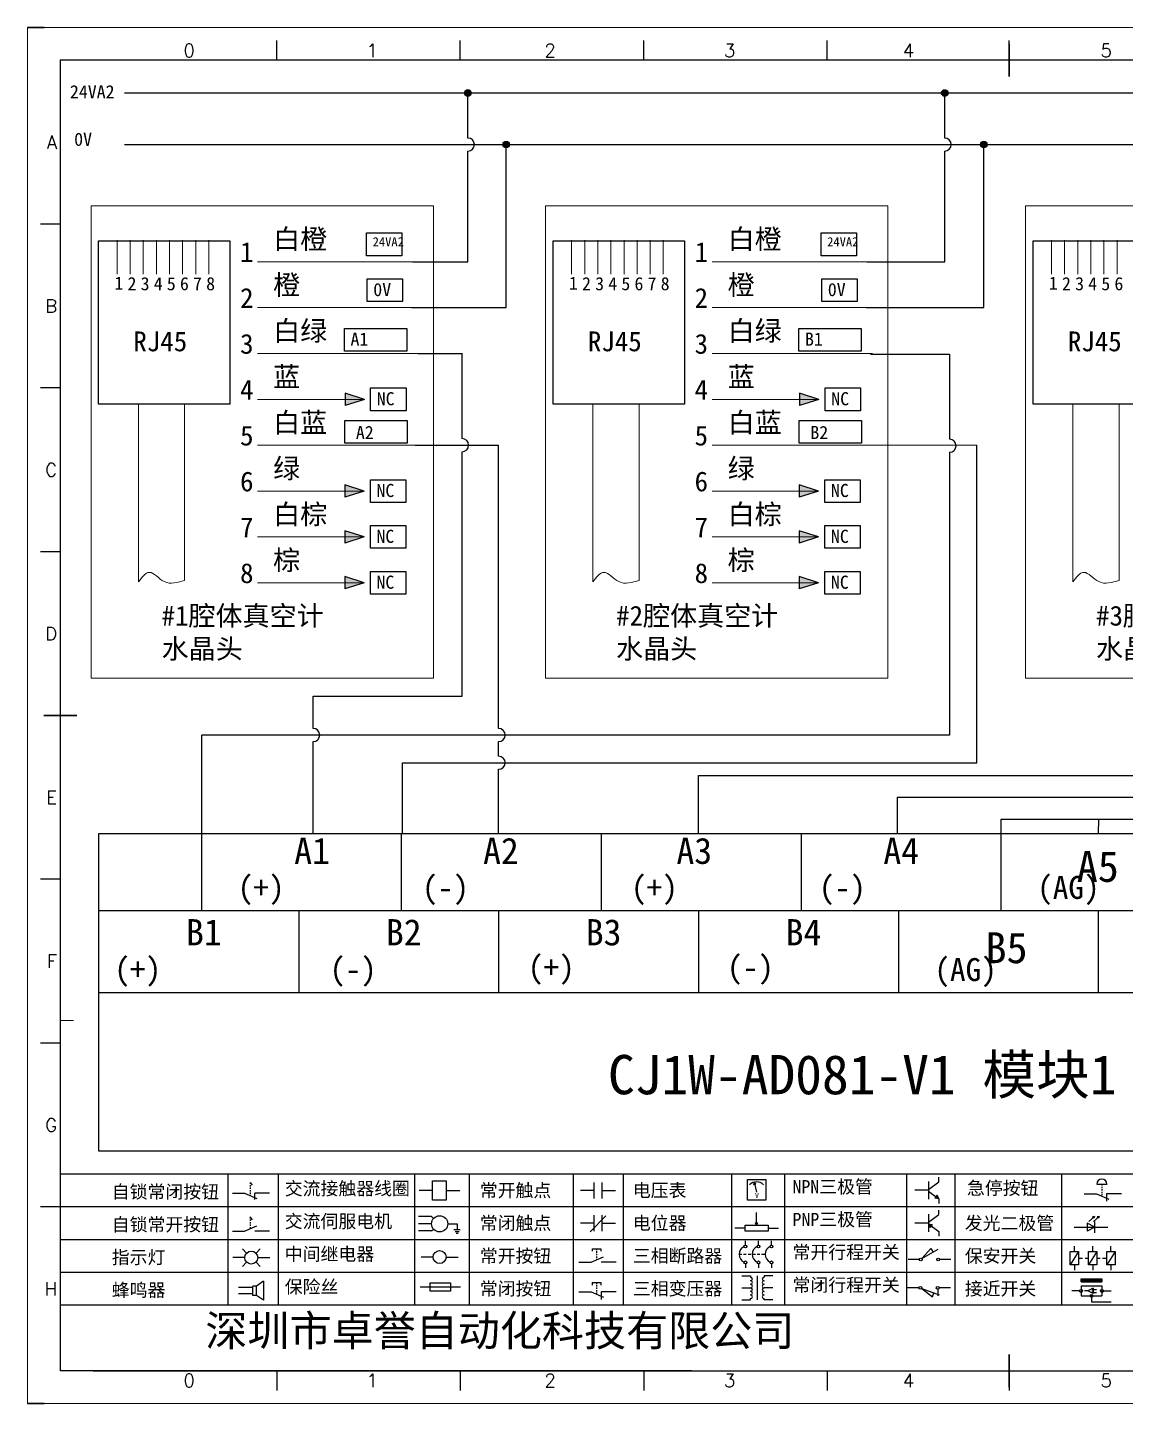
# Model space of a CAD drawing. Header units: millimetres. Extents: x -300 to 54435, y -106 to 60527.
# Drawn here: x 75.5 to 243, y 648.4 to 858.4 of the extents above; entities that cross this region are included whole.
import ezdxf
from ezdxf.enums import TextEntityAlignment as Align

# ---------------------------------------------------------------- set-up
doc = ezdxf.new("R2010")
doc.units = ezdxf.units.MM
doc.layers.add('AE_BOR', color=1, linetype='Continuous')
doc.layers.add('MISC', color=2, linetype='Continuous')
doc.styles.get("Standard").update_dxf_attribs({"font": ''})
doc.styles.add('WD', font='romans.shx', dxfattribs={"width": 0.8, "bigfont": 'gbcbig.shx'})
doc.styles.add('样式 0', font='')
doc.styles.add('样式 2', font='')
doc.styles.add('汉字', font='')
doc.styles.get('Standard').set_extended_font_data('SimSun')
doc.styles.get('样式 0').set_extended_font_data('KaiTi_GB2312')
doc.styles.get('样式 2').set_extended_font_data('NSimSun')
doc.styles.get('汉字').set_extended_font_data('新宋体')

# ---------------------------------------------------------------- blocks, each defined once
blk = doc.blocks.new('*U4')
at = {"linetype": 'ByBlock'}
for p, q in [((-1909.23, -780.45), (-1909.23, -780.67)), ((-1909.23, -780.45), (-1908.92, -780.84)), ((-1909.23, -780.84), (-1909.23, -781.05)), ((-1911.92, -782.07), (-1910.06, -782.07)), ((-1910.06, -782.07), (-1908.18, -782.88)), ((-1909.23, -781.23), (-1909.23, -781.44)), ((-1909.23, -781.61), (-1909.23, -781.83)), ((-1909.23, -782), (-1909.23, -782.21)), ((-1909.23, -782.38), (-1909.23, -782.43)), ((-1908.52, -783.07), (-1908.52, -782.07)), ((-1906.25, -782.07), (-1908.52, -782.07))]:
    blk.add_line(p, q, dxfattribs=at)
blk = doc.blocks.new('*U6')
at = {"linetype": 'ByBlock'}
for p, q in [((-1908.88, -791.17), (-1909.23, -790.71)), ((-1909.23, -790.71), (-1909.23, -790.92)), ((-1909.23, -791.09), (-1909.23, -791.31)), ((-1909.23, -791.48), (-1909.23, -791.69)), ((-1911.92, -792.89), (-1910.06, -792.89)), ((-1910.06, -792.89), (-1908.18, -792.08)), ((-1909.23, -791.86), (-1909.23, -792.08)), ((-1909.23, -792.25), (-1909.23, -792.47)), ((-1906.25, -792.89), (-1908.52, -792.89))]:
    blk.add_line(p, q, dxfattribs=at)
blk = doc.blocks.new('蜂鸣器')
at = {"linetype": 'ByBlock'}
for p, q in [((-1907.17, -795.53), (-1908.25, -796.26)), ((-1907.17, -795.53), (-1907.17, -798.41)), ((-1908.8, -796.48), (-1911.01, -796.48)), ((-1908.8, -797.46), (-1911.01, -797.46)), ((-1908.25, -796.26), (-1908.8, -796.26)), ((-1908.8, -797.68), (-1908.8, -796.26)), ((-1908.25, -797.68), (-1908.8, -797.68)), ((-1908.25, -797.68), (-1908.25, -796.26)), ((-1907.17, -798.41), (-1908.25, -797.68))]:
    blk.add_line(p, q, dxfattribs=at)
blk = doc.blocks.new('指示灯')
at = {"linetype": 'ByBlock'}
for p, q in [((-1854.25, -776.92), (-1856.06, -776.92)), ((-1854.62, -775.59), (-1853.97, -776.23)), ((-1851.9, -775.59), (-1852.54, -776.23)), ((-1852.26, -776.92), (-1850.45, -776.92)), ((-1854.62, -778.25), (-1853.97, -777.61)), ((-1851.9, -778.25), (-1852.54, -777.61))]:
    blk.add_line(p, q, dxfattribs=at)
blk.add_circle((-1853.26, -776.92), 0.992, dxfattribs=at)
blk = doc.blocks.new('交流接触器线圈')
at = {"linetype": 'ByBlock'}
for p, q in [((-1880.82, -781.77), (-1882.87, -781.77)), ((-1878.72, -781.77), (-1876.67, -781.77))]:
    blk.add_line(p, q, dxfattribs=at)
blk.add_lwpolyline([(-1880.82, -780.28), (-1878.72, -780.28), (-1878.72, -783.26), (-1880.82, -783.26)], close=True, dxfattribs=at)
blk = doc.blocks.new('交流伺服电机')
at = {"linetype": 'ByBlock'}
for p, q in [((-1880.97, -785.75), (-1882.94, -785.75)), ((-1880.97, -786.85), (-1882.94, -786.85)), ((-1880.97, -785.75), (-1880.65, -786.03)), ((-1878.49, -786.85), (-1877.07, -786.85)), ((-1877.07, -786.85), (-1877.07, -787.72)), ((-1880.97, -787.94), (-1882.94, -787.94)), ((-1880.97, -787.94), (-1880.65, -787.67)), ((-1877.54, -787.72), (-1876.59, -787.72)), ((-1877.38, -788.01), (-1876.75, -788.01)), ((-1877.23, -788.29), (-1876.9, -788.29))]:
    blk.add_line(p, q, dxfattribs=at)
blk.add_circle((-1879.73, -786.85), 1.24, dxfattribs=at)
blk = doc.blocks.new('中间继电器')
at = {"linetype": 'ByBlock'}
for p, q in [((-1880.72, -791.92), (-1882.54, -791.92)), ((-1878.74, -791.92), (-1876.92, -791.92))]:
    blk.add_line(p, q, dxfattribs=at)
blk.add_circle((-1879.73, -791.92), 0.992, dxfattribs=at)
blk = doc.blocks.new('保险丝')
at = {"linetype": 'ByBlock'}
blk.add_line((-1882.72, -796.49), (-1876.55, -796.49), dxfattribs=at)
blk.add_lwpolyline([(-1881.2, -795.86), (-1878.06, -795.86), (-1878.06, -797.12), (-1881.2, -797.12)], close=True, dxfattribs=at)
blk = doc.blocks.new('常开按钮')
at = {"linetype": 'ByBlock'}
for p, q in [((-1910.06, -787.73), (-1908.18, -786.93)), ((-1909.9, -785.68), (-1908.56, -785.68)), ((-1909.9, -785.68), (-1909.9, -786.07)), ((-1909.23, -785.68), (-1909.23, -785.89)), ((-1909.23, -786.06), (-1909.23, -786.28)), ((-1909.23, -786.45), (-1909.23, -786.67)), ((-1909.23, -786.84), (-1909.23, -787.05)), ((-1909.23, -787.22), (-1909.23, -787.38)), ((-1908.56, -785.68), (-1908.56, -786.07)), ((-1911.92, -787.73), (-1910.06, -787.73)), ((-1906.25, -787.73), (-1908.52, -787.73))]:
    blk.add_line(p, q, dxfattribs=at)
blk = doc.blocks.new('常开触点')
at = {"linetype": 'ByBlock'}
for p, q in [((-1853.82, -782.99), (-1853.82, -780.56)), ((-1852.6, -782.99), (-1852.6, -780.56)), ((-1853.82, -781.77), (-1855.88, -781.77)), ((-1852.6, -781.77), (-1850.55, -781.77))]:
    blk.add_line(p, q, dxfattribs=at)
blk = doc.blocks.new('常闭触点')
at = {"linetype": 'ByBlock'}
for p, q in [((-1853.82, -786.77), (-1855.88, -786.77)), ((-1852.01, -785.66), (-1854.43, -788.1)), ((-1853.82, -787.99), (-1853.82, -785.56)), ((-1852.6, -787.99), (-1852.6, -785.56)), ((-1852.6, -786.77), (-1850.55, -786.77))]:
    blk.add_line(p, q, dxfattribs=at)
blk = doc.blocks.new('常闭按钮')
at = {"linetype": 'ByBlock'}
for p, q in [((-1854.11, -790.83), (-1852.77, -790.83)), ((-1854.11, -790.83), (-1854.11, -791.22)), ((-1853.44, -790.83), (-1853.44, -791.04)), ((-1853.44, -791.21), (-1853.44, -791.43)), ((-1853.44, -791.6), (-1853.44, -791.82)), ((-1852.77, -790.83), (-1852.77, -791.22)), ((-1856.13, -792.28), (-1854.28, -792.28)), ((-1854.28, -792.28), (-1852.4, -793.09)), ((-1853.44, -791.99), (-1853.44, -792.2)), ((-1853.44, -792.37), (-1853.44, -792.53)), ((-1850.47, -792.28), (-1852.73, -792.28)), ((-1852.73, -792.28), (-1852.73, -793.43))]:
    blk.add_line(p, q, dxfattribs=at)
blk = doc.blocks.new('电压表')
at = {"linetype": 'ByBlock'}
for p, q in [((-1814.84, -780.75), (-1814.91, -781.13)), ((-1814.6, -781.05), (-1814.91, -781.13)), ((-1814.84, -780.75), (-1814.46, -782.26)), ((-1814.84, -780.75), (-1814.6, -781.05))]:
    blk.add_line(p, q, dxfattribs=at)
blk.add_lwpolyline([(-1815.84, -780.34), (-1813.07, -780.34), (-1813.07, -783.49), (-1815.84, -783.49)], close=True, dxfattribs=at)
blk.add_arc((-1814.46, -782.26), 1.56, 46.8313, 133.1687, dxfattribs=at)
at = {"linetype": 'ByBlock', "insert": (-1814.7, -782.39), "char_height": 0.75, "width": 0.6768, "attachment_point": 1}
blk.add_mtext('V', dxfattribs=at)
blk = doc.blocks.new('电位器')
at = {"linetype": 'ByBlock'}
for p, q in [((-1814.45, -787.3), (-1814.45, -785.39)), ((-1814.45, -787.3), (-1814.62, -786.96)), ((-1814.62, -786.96), (-1814.27, -786.96)), ((-1814.45, -787.3), (-1814.27, -786.96)), ((-1816.21, -787.75), (-1817.79, -787.75)), ((-1812.68, -787.75), (-1811.1, -787.75))]:
    blk.add_line(p, q, dxfattribs=at)
blk.add_lwpolyline([(-1816.21, -787.3), (-1812.68, -787.3), (-1812.68, -788.2), (-1816.21, -788.2)], close=True, dxfattribs=at)
blk = doc.blocks.new('三相断路器')
at = {"linetype": 'ByBlock'}
for p, q in [((-1816.17, -790.33), (-1816.17, -789.7)), ((-1814.17, -790.33), (-1814.17, -789.7)), ((-1812.18, -790.33), (-1812.18, -789.7)), ((-1817.14, -791.74), (-1816.72, -791.74)), ((-1816.45, -791.74), (-1816.03, -791.74)), ((-1816.17, -793.19), (-1816.17, -793.83)), ((-1815.76, -791.74), (-1815.34, -791.74)), ((-1815.07, -791.74), (-1814.65, -791.74)), ((-1814.38, -791.74), (-1813.96, -791.74)), ((-1814.17, -793.19), (-1814.17, -793.83)), ((-1813.69, -791.74), (-1813.27, -791.74)), ((-1812.18, -793.19), (-1812.18, -793.83))]:
    blk.add_line(p, q, dxfattribs=at)
for centre in [(-1816.17, -790.55), (-1814.17, -790.55), (-1812.18, -790.55), (-1816.17, -792.98), (-1814.17, -792.98), (-1812.18, -792.98)]:
    blk.add_circle(centre, 0.219, dxfattribs=at)
for centre in [(-1815.81, -791.74), (-1813.82, -791.74), (-1811.83, -791.74)]:
    blk.add_arc(centre, 1.32, 115.5791, 244.4209, dxfattribs=at)
blk = doc.blocks.new('三相变压器')
at = {"linetype": 'ByBlock'}
for p, q in [((-1816.69, -795.03), (-1815.37, -795.03)), ((-1815.37, -795.03), (-1815.37, -795.24)), ((-1814.34, -798.7), (-1814.34, -795.04)), ((-1812, -795.03), (-1813.32, -795.03)), ((-1813.32, -795.03), (-1813.32, -795.24)), ((-1816.69, -796.87), (-1815.37, -796.87)), ((-1812, -796.87), (-1813.32, -796.87)), ((-1816.69, -798.71), (-1815.37, -798.71)), ((-1815.37, -798.71), (-1815.37, -798.5)), ((-1813.32, -798.71), (-1813.32, -798.5)), ((-1812, -798.71), (-1813.32, -798.71))]:
    blk.add_line(p, q, dxfattribs=at)
for centre, start, end in [((-1815.37, -795.51), 270, 90), ((-1815.37, -796.06), 270, 90), ((-1813.32, -795.51), 90, 270), ((-1813.32, -796.06), 90, 270), ((-1815.37, -796.6), 270, 90), ((-1815.37, -797.14), 270, 90), ((-1815.37, -797.68), 270, 90), ((-1815.37, -798.23), 270, 90), ((-1813.32, -796.6), 90, 270), ((-1813.32, -797.14), 90, 270), ((-1813.32, -797.68), 90, 270), ((-1813.32, -798.23), 90, 270)]:
    blk.add_arc(centre, 0.271, start, end, dxfattribs=at)
blk = doc.blocks.new('NPN三极管')
at = {"linetype": 'ByBlock'}
for p, q in [((-1785.73, -780.61), (-1785.73, -783.32)), ((-1785.73, -781.82), (-1784.15, -780.66)), ((-1784.15, -780.66), (-1784.15, -779.98)), ((-1785.73, -781.97), (-1787.81, -781.97)), ((-1785.73, -782.11), (-1784.15, -783.27)), ((-1784.41, -782.73), (-1784.74, -783.18)), ((-1784.15, -783.27), (-1784.74, -783.18)), ((-1784.15, -783.27), (-1784.41, -782.73)), ((-1784.15, -783.27), (-1784.15, -783.96))]:
    blk.add_line(p, q, dxfattribs=at)
blk = doc.blocks.new('PNP三极管')
at = {"linetype": 'ByBlock'}
for p, q in [((-1784.9, -785.38), (-1784.9, -788.09)), ((-1783.32, -785.43), (-1783.32, -784.75)), ((-1784.9, -786.74), (-1786.98, -786.74)), ((-1784.9, -786.59), (-1783.32, -785.43)), ((-1784.9, -786.88), (-1783.32, -788.04)), ((-1784.9, -786.88), (-1784.31, -786.97)), ((-1784.9, -786.88), (-1784.64, -787.42)), ((-1784.31, -786.97), (-1784.64, -787.42)), ((-1783.32, -788.04), (-1783.32, -788.73))]:
    blk.add_line(p, q, dxfattribs=at)
blk = doc.blocks.new('常开行程开关')
at = {"linetype": 'ByBlock'}
for p, q in [((-1785.89, -792.17), (-1784.52, -790.62)), ((-1785.89, -792.17), (-1783.43, -790.72)), ((-1784.52, -790.62), (-1784.19, -791.17)), ((-1786.29, -792.3), (-1788.01, -792.3)), ((-1781.48, -792.3), (-1783.21, -792.3))]:
    blk.add_line(p, q, dxfattribs=at)
for centre in [(-1786.07, -792.3), (-1783.42, -792.3)]:
    blk.add_circle(centre, 0.219, dxfattribs=at)
blk = doc.blocks.new('常闭行程开关')
at = {"linetype": 'ByBlock'}
for p, q in [((-1786.34, -796.62), (-1788.07, -796.62)), ((-1785.93, -796.72), (-1783.25, -797.7)), ((-1785.93, -796.72), (-1784.3, -798)), ((-1784.3, -798), (-1784.08, -797.4)), ((-1783.48, -796.84), (-1783.48, -797.85)), ((-1781.54, -796.62), (-1783.26, -796.62))]:
    blk.add_line(p, q, dxfattribs=at)
for centre in [(-1786.12, -796.62), (-1783.48, -796.62)]:
    blk.add_circle(centre, 0.219, dxfattribs=at)
blk = doc.blocks.new('发光二极管')
at = {"linetype": 'ByBlock'}
for p, q in [((-1755.78, -785.92), (-1754.89, -785.14)), ((-1754.89, -785.14), (-1755.2, -785.22)), ((-1755.2, -785.22), (-1755.01, -785.43)), ((-1755.08, -785.92), (-1754.18, -785.14)), ((-1754.89, -785.14), (-1755.01, -785.43)), ((-1754.18, -785.14), (-1754.49, -785.22)), ((-1754.49, -785.22), (-1754.31, -785.43)), ((-1754.18, -785.14), (-1754.31, -785.43)), ((-1758.01, -786.77), (-1752.89, -786.77)), ((-1754.84, -786.77), (-1756.04, -786.16)), ((-1756.04, -786.16), (-1756.04, -787.39)), ((-1754.84, -786.77), (-1756.04, -787.39)), ((-1754.84, -787.63), (-1754.84, -785.92))]:
    blk.add_line(p, q, dxfattribs=at)
blk = doc.blocks.new('保安开关')
at = {"linetype": 'ByBlock'}
for p, q in [((-1757.33, -790.79), (-1758.6, -792.81)), ((-1757.96, -790.79), (-1757.96, -789.97)), ((-1754.54, -790.79), (-1755.81, -792.81)), ((-1755.17, -790.79), (-1755.17, -789.97)), ((-1751.75, -790.79), (-1753.02, -792.81)), ((-1752.39, -790.79), (-1752.39, -789.97)), ((-1757.96, -792.81), (-1757.96, -793.62)), ((-1757.33, -791.8), (-1756.72, -791.8)), ((-1756.35, -791.8), (-1755.89, -791.8)), ((-1755.17, -792.81), (-1755.17, -793.62)), ((-1754.52, -791.8), (-1754.06, -791.8)), ((-1753.69, -791.8), (-1753.08, -791.8)), ((-1752.39, -792.81), (-1752.39, -793.62))]:
    blk.add_line(p, q, dxfattribs=at)
for points in [[(-1758.6, -790.79), (-1757.33, -790.79), (-1757.33, -792.81), (-1758.6, -792.81)], [(-1755.81, -790.79), (-1754.54, -790.79), (-1754.54, -792.81), (-1755.81, -792.81)], [(-1753.02, -790.79), (-1751.75, -790.79), (-1751.75, -792.81), (-1753.02, -792.81)]]:
    blk.add_lwpolyline(points, close=True, dxfattribs=at)
blk = doc.blocks.new('接近开关')
at = {"linetype": 'ByBlock'}
h = blk.add_hatch(dxfattribs=at)
h.set_pattern_fill('ANSI31', color=256, scale=0.01, style=0)
h.set_pattern_definition([(45, (-89.131516, -30.795668), (-0.0224506403, 0.0224506403), [])])
h.paths.add_polyline_path([(-1516.96, -1123.35), (-1516.96, -1122.85), (-1513.76, -1122.85), (-1513.76, -1123.35)])
for p, q in [((-1516.96, -1123.35), (-1516.96, -1122.85)), ((-1516.96, -1122.85), (-1513.76, -1122.85)), ((-1516.96, -1123.35), (-1513.76, -1123.35)), ((-1513.76, -1122.85), (-1513.76, -1123.35)), ((-1517.18, -1124.71), (-1518.36, -1124.71)), ((-1516.96, -1123.95), (-1513.76, -1123.95)), ((-1516.96, -1123.95), (-1516.96, -1125.47)), ((-1516.96, -1125.47), (-1513.76, -1125.47)), ((-1515.91, -1124.71), (-1516.45, -1124.71)), ((-1515.11, -1124.31), (-1515.91, -1124.71)), ((-1515.11, -1125.11), (-1515.91, -1124.71)), ((-1515.33, -1124.53), (-1515.17, -1124.53)), ((-1515.33, -1124.88), (-1515.17, -1124.88)), ((-1515.25, -1124.45), (-1515.25, -1124.61)), ((-1515.11, -1124.31), (-1515.11, -1125.11)), ((-1515.11, -1124.48), (-1514.58, -1124.48)), ((-1515.11, -1124.94), (-1514.58, -1124.94)), ((-1513.76, -1123.95), (-1513.76, -1125.47)), ((-1513.54, -1124.71), (-1512.36, -1124.71)), ((-1515.36, -1125.69), (-1515.36, -1126.36)), ((-1515.36, -1126.36), (-1512.36, -1126.36))]:
    blk.add_line(p, q, dxfattribs=at)
for centre in [(-1516.96, -1124.71), (-1515.36, -1125.47), (-1513.76, -1124.71)]:
    blk.add_circle(centre, 0.225, dxfattribs=at)
blk = doc.blocks.new('急停按钮')
at = {"linetype": 'ByBlock'}
for p, q in [((-1.86, 0), (0, 0)), ((0, 0), (1.88, -0.81)), ((0.06, 1.45), (1.61, 1.45)), ((0.83, 1.45), (0.83, 1.24)), ((0.83, 1.07), (0.83, 0.85)), ((0.83, 0.68), (0.83, 0.47)), ((0.83, 0.29), (0.83, 0.08)), ((3.81, 0), (1.54, 0)), ((1.54, 0), (1.54, -1.15)), ((0.83, -0.09), (0.83, -0.24))]:
    blk.add_line(p, q, dxfattribs=at)
blk.add_arc((0.83, 1.45), 0.774, 0, 180)

msp = doc.modelspace()

# ---------------------------------------------------------------- hatches: boundary and pattern name
at = {"lineweight": -2}
h = msp.add_hatch(color=0, dxfattribs=at)
edge = h.paths.add_edge_path()
edge.add_arc((142.672, 848.421), 0.5, 0, 360)
h = msp.add_hatch(color=0, dxfattribs=at)
edge = h.paths.add_edge_path()
edge.add_arc((215.435, 848.421), 0.5, 0, 360)
h = msp.add_hatch(color=7, dxfattribs=at)
edge = h.paths.add_edge_path()
edge.add_arc((148.534, 840.549), 0.5, 0, 360)
h = msp.add_hatch(color=7, dxfattribs=at)
edge = h.paths.add_edge_path()
edge.add_arc((221.398, 840.549), 0.5, 0, 360)
for points in [[(126.891, 801.666), (123.943, 802.611), (123.943, 800.722)], [(196.247, 801.666), (193.299, 802.611), (193.299, 800.722)], [(126.845, 787.666), (123.897, 788.611), (123.897, 786.722)], [(196.201, 787.666), (193.253, 788.611), (193.253, 786.722)], [(126.845, 780.666), (123.897, 781.611), (123.897, 779.722)], [(196.201, 780.666), (193.253, 781.611), (193.253, 779.722)], [(126.845, 773.666), (123.897, 774.611), (123.897, 772.722)], [(196.201, 773.666), (193.253, 774.611), (193.253, 772.722)]]:
    msp.add_hatch(color=7).paths.add_polyline_path(points)

# ---------------------------------------------------------------- linework, layer by layer
at = {"color": 7}
for p, q in [((367.486, 853.414), (80.486, 853.414)), ((80.486, 853.414), (80.486, 653.414)), ((123.943, 802.611), (123.943, 800.722)), ((126.891, 801.666), (123.943, 802.611)), ((193.299, 802.611), (193.299, 800.722)), ((196.247, 801.666), (193.299, 802.611)), ((126.891, 801.666), (123.943, 800.722)), ((196.247, 801.666), (193.299, 800.722)), ((123.897, 788.611), (123.897, 786.722)), ((126.845, 787.666), (123.897, 788.611)), ((126.845, 787.666), (123.897, 786.722)), ((196.201, 787.666), (193.253, 788.611)), ((193.253, 788.611), (193.253, 786.722)), ((196.201, 787.666), (193.253, 786.722)), ((123.897, 781.611), (123.897, 779.722)), ((126.845, 780.666), (123.897, 781.611)), ((196.201, 780.666), (193.253, 781.611)), ((193.253, 781.611), (193.253, 779.722)), ((126.845, 780.666), (123.897, 779.722)), ((196.201, 780.666), (193.253, 779.722)), ((123.897, 774.611), (123.897, 772.722)), ((126.845, 773.666), (123.897, 774.611)), ((126.845, 773.666), (123.897, 772.722)), ((196.201, 773.666), (193.253, 774.611)), ((193.253, 774.611), (193.253, 772.722)), ((196.201, 773.666), (193.253, 772.722)), ((85.516, 653.414), (365.016, 653.414)), ((206.282, 653.414), (266.232, 653.414))]:
    msp.add_line(p, q, dxfattribs=at)
at = {"color": 0, "lineweight": -2}
for p, q in [((90.298, 848.421), (366.59, 848.421)), ((142.672, 841.549), (142.672, 848.421)), ((215.435, 841.549), (215.435, 848.421)), ((90.298, 840.549), (366.78, 840.549)), ((147.375, 751.433), (147.375, 794.666)), ((220.339, 746.209), (220.339, 794.666)), ((141.789, 756.36), (141.789, 793.666)), ((216.178, 793.585), (216.178, 750.433)), ((119.069, 751.433), (119.069, 756.36)), ((119.069, 756.36), (141.789, 756.36)), ((216.178, 750.433), (102.062, 750.433)), ((102.062, 723.695), (102.062, 750.433)), ((119.069, 735.404), (119.069, 749.433)), ((147.375, 747.209), (147.375, 749.433)), ((132.711, 735.33), (132.711, 746.209)), ((132.711, 746.209), (220.339, 746.209)), ((147.375, 735.404), (147.375, 745.209)), ((177.871, 744.28), (284.168, 744.28)), ((177.871, 735.404), (177.871, 744.28)), ((208.257, 740.953), (293.72, 740.953)), ((208.257, 735.404), (208.257, 740.953)), ((224.062, 737.58), (315.562, 737.58)), ((224.062, 735.258), (224.062, 737.58)), ((238.921, 735.404), (238.948, 737.58)), ((132.562, 723.537), (132.562, 735.258)), ((163.062, 723.537), (163.062, 735.258)), ((193.562, 723.537), (193.562, 735.258)), ((224.062, 723.537), (224.062, 735.258)), ((224.062, 723.672), (224.062, 735.258)), ((86.375, 723.672), (362.325, 723.672)), ((116.875, 723.672), (116.875, 711.162)), ((147.375, 723.672), (147.375, 711.162)), ((177.875, 723.672), (177.875, 711.162)), ((208.375, 723.672), (208.375, 711.162)), ((238.875, 723.672), (238.875, 711.162)), ((86.375, 711.162), (362.304, 711.162))]:
    msp.add_line(p, q, dxfattribs=at)
at = {"color": 7, "lineweight": -2}
for p, q in [((148.534, 815.666), (148.534, 840.549)), ((221.398, 815.666), (221.398, 840.549)), ((142.672, 822.666), (142.672, 839.549)), ((215.435, 822.666), (215.435, 839.549)), ((134.22, 822.666), (142.672, 822.666)), ((203.576, 822.666), (215.435, 822.666)), ((134.082, 815.666), (148.534, 815.666)), ((203.438, 815.666), (221.398, 815.666)), ((135.048, 808.666), (141.789, 808.666)), ((141.789, 795.666), (141.789, 808.735)), ((204.091, 808.579), (216.178, 808.579)), ((216.178, 808.579), (216.178, 795.585)), ((134.634, 794.666), (147.375, 794.666)), ((106.065, 683.414), (106.065, 663.414)), ((113.742, 683.414), (113.742, 663.414)), ((134.531, 683.414), (134.531, 663.414)), ((142.885, 683.414), (142.885, 663.414)), ((158.74, 683.414), (158.74, 663.414)), ((166.388, 683.414), (166.388, 663.414)), ((182.881, 683.414), (182.881, 663.414)), ((190.983, 683.414), (190.983, 663.414)), ((209.602, 683.414), (209.602, 663.414)), ((216.961, 683.414), (216.961, 663.414)), ((233.271, 683.414), (233.271, 663.414))]:
    msp.add_line(p, q, dxfattribs=at)
at = {"lineweight": 0}
for p, q in [((89.146, 825.944), (89.146, 820.787)), ((91.146, 825.944), (91.146, 820.787))]:
    msp.add_line(p, q, dxfattribs=at)
at = {"color": 7, "lineweight": 0}
for p, q in [((93.146, 825.944), (93.146, 820.787)), ((95.146, 825.944), (95.146, 820.787)), ((97.146, 825.944), (97.146, 820.787)), ((99.146, 825.944), (99.146, 820.787)), ((101.146, 825.944), (101.146, 820.787)), ((103.146, 825.944), (103.146, 820.787)), ((158.502, 825.944), (158.502, 820.787)), ((160.502, 825.944), (160.502, 820.787)), ((162.502, 825.944), (162.502, 820.787)), ((164.502, 825.944), (164.502, 820.787)), ((166.502, 825.944), (166.502, 820.787)), ((168.502, 825.944), (168.502, 820.787)), ((170.502, 825.944), (170.502, 820.787)), ((172.502, 825.944), (172.502, 820.787)), ((231.741, 825.944), (231.741, 820.787)), ((233.741, 825.944), (233.741, 820.787)), ((235.741, 825.944), (235.741, 820.787)), ((237.741, 825.944), (237.741, 820.787)), ((239.741, 825.944), (239.741, 820.787)), ((241.741, 825.944), (241.741, 820.787)), ((110.582, 822.666), (134.22, 822.666)), ((179.938, 822.666), (203.576, 822.666)), ((110.582, 815.666), (134.082, 815.666)), ((179.938, 815.666), (203.438, 815.666)), ((110.582, 808.666), (135.048, 808.666)), ((179.938, 808.666), (204.405, 808.666)), ((92.408, 801.047), (92.408, 773.813)), ((99.449, 801.047), (99.449, 774.04)), ((110.582, 801.666), (126.891, 801.666)), ((161.764, 801.047), (161.764, 773.813)), ((168.805, 801.047), (168.805, 774.04)), ((179.938, 801.666), (196.247, 801.666)), ((235.004, 801.047), (235.004, 773.813)), ((242.044, 801.047), (242.044, 774.04)), ((110.582, 794.666), (134.634, 794.666)), ((179.938, 794.666), (220.339, 794.666)), ((110.582, 787.666), (126.845, 787.666)), ((179.938, 787.666), (196.201, 787.666)), ((110.582, 780.666), (126.845, 780.666)), ((179.938, 780.666), (196.201, 780.666)), ((110.582, 773.666), (126.845, 773.666)), ((179.938, 773.666), (196.201, 773.666))]:
    msp.add_line(p, q, dxfattribs=at)
at = {"color": 7, "lineweight": 9, "ltscale": 0.1}
for p, q in [((80.486, 706.843), (82.485, 706.843)), ((176.821, 653.414), (206.282, 653.414)), ((204.925, 653.414), (204.925, 653.414)), ((204.925, 653.414), (204.925, 653.414)), ((204.925, 653.414), (204.925, 653.414)), ((204.925, 653.414), (204.925, 653.414))]:
    msp.add_line(p, q, dxfattribs=at)
at = {"color": 7, "linetype": 'ByBlock'}
for p, q in [((367.486, 683.414), (80.486, 683.414)), ((367.486, 678.414), (80.486, 678.414)), ((367.486, 673.414), (80.486, 673.414)), ((367.486, 668.414), (80.486, 668.414)), ((367.486, 663.414), (80.486, 663.414))]:
    msp.add_line(p, q, dxfattribs=at)
at = {"color": 7, "ltscale": 2}
msp.add_line((176.821, 653.414), (80.486, 653.414), dxfattribs=at)
at = {"lineweight": 0}
for points in [[(85.172, 831.19), (137.422, 831.19), (137.422, 759.101), (85.172, 759.101)], [(154.528, 831.19), (206.778, 831.19), (206.778, 759.101), (154.528, 759.101)], [(227.768, 831.19), (280.018, 831.19), (280.018, 759.101), (227.768, 759.101)]]:
    msp.add_lwpolyline(points, close=True, dxfattribs=at)
msp.add_lwpolyline([(86.326, 825.875), (106.357, 825.875), (106.357, 800.937), (86.326, 800.937)], close=True)
at = {"color": 7}
for points in [[(127.221, 827.06), (132.624, 827.06), (132.624, 823.586), (127.221, 823.586)], [(155.682, 825.875), (175.713, 825.875), (175.713, 800.937), (155.682, 800.937)], [(196.577, 827.06), (201.98, 827.06), (201.98, 823.586), (196.577, 823.586)], [(228.921, 825.875), (248.952, 825.875), (248.952, 800.937), (228.921, 800.937)], [(127.318, 820.06), (132.721, 820.06), (132.721, 816.586), (127.318, 816.586)], [(196.674, 820.06), (202.077, 820.06), (202.077, 816.586), (196.674, 816.586)], [(123.838, 812.503), (133.355, 812.503), (133.355, 809.029), (123.838, 809.029)], [(193.194, 812.503), (202.711, 812.503), (202.711, 809.029), (193.194, 809.029)], [(127.842, 803.403), (133.245, 803.403), (133.245, 799.929), (127.842, 799.929)], [(197.198, 803.403), (202.601, 803.403), (202.601, 799.929), (197.198, 799.929)], [(123.882, 798.44), (133.399, 798.44), (133.399, 794.965), (123.882, 794.965)], [(193.238, 798.44), (202.755, 798.44), (202.755, 794.965), (193.238, 794.965)], [(127.796, 789.403), (133.199, 789.403), (133.199, 785.929), (127.796, 785.929)], [(197.152, 789.403), (202.555, 789.403), (202.555, 785.929), (197.152, 785.929)], [(127.796, 782.403), (133.199, 782.403), (133.199, 778.929), (127.796, 778.929)], [(197.152, 782.403), (202.555, 782.403), (202.555, 778.929), (197.152, 778.929)], [(127.796, 775.403), (133.199, 775.403), (133.199, 771.929), (127.796, 771.929)], [(197.152, 775.403), (202.555, 775.403), (202.555, 771.929), (197.152, 771.929)]]:
    msp.add_lwpolyline(points, close=True, dxfattribs=at)
at = {"color": 0, "lineweight": -2}
msp.add_lwpolyline([(86.375, 735.404), (362.304, 735.404), (362.304, 686.92), (86.375, 686.92)], close=True, dxfattribs=at)
for centre in [(142.672, 848.421), (215.435, 848.421)]:
    msp.add_circle(centre, 0.5, dxfattribs=at)
at = {"color": 7, "lineweight": -2}
for centre in [(148.534, 840.549), (221.398, 840.549)]:
    msp.add_circle(centre, 0.5, dxfattribs=at)
for centre in [(142.672, 840.549), (215.435, 840.549), (141.789, 794.666), (216.178, 794.585)]:
    msp.add_arc(centre, 1, 270, 90, dxfattribs=at)
at = {"color": 0, "lineweight": -2}
for centre in [(119.069, 750.433), (147.375, 750.433), (147.375, 746.209)]:
    msp.add_arc(centre, 1, 270, 90, dxfattribs=at)
at = {"color": 7, "lineweight": 0}
for points in [[(92.408, 773.813), (94.066, 775.254), (96.35, 773.85), (99.449, 774.04)], [(161.764, 773.813), (163.422, 775.254), (165.706, 773.85), (168.805, 774.04)], [(235.004, 773.813), (236.661, 775.254), (238.945, 773.85), (242.044, 774.04)]]:
    msp.add_spline(points, degree=3, dxfattribs=at)
at = {"layer": 'AE_BOR', "color": 7, "lineweight": 30}
for p, q in [((78.016, 858.414), (75.482, 858.414)), ((225.266, 850.914), (225.266, 855.914)), ((77.986, 753.414), (82.986, 753.414)), ((225.266, 655.914), (225.266, 650.914)), ((225.266, 653.414), (225.266, 650.914)), ((75.482, 648.414), (78.016, 648.414))]:
    msp.add_line(p, q, dxfattribs=at)
at = {"layer": 'AE_BOR', "color": 7, "lineweight": 15}
for p, q in [((75.482, 858.414), (372.482, 858.414)), ((75.482, 648.414), (75.482, 858.414)), ((372.482, 648.414), (75.482, 648.414))]:
    msp.add_line(p, q, dxfattribs=at)
at = {"layer": 'AE_BOR', "color": 7}
for p, q in [((113.516, 853.414), (113.516, 856.414)), ((141.516, 853.414), (141.516, 856.414)), ((169.516, 853.414), (169.516, 856.414)), ((197.516, 853.414), (197.516, 856.414)), ((225.266, 853.414), (225.266, 856.414)), ((80.486, 828.414), (77.486, 828.414)), ((80.486, 803.414), (77.486, 803.414)), ((80.486, 778.414), (77.486, 778.414)), ((80.486, 728.414), (77.486, 728.414)), ((80.486, 703.414), (77.486, 703.414)), ((80.486, 678.414), (77.486, 678.414)), ((113.516, 653.414), (113.516, 650.414)), ((141.516, 653.414), (141.516, 650.414)), ((169.516, 653.414), (169.516, 650.414)), ((197.516, 653.414), (197.516, 650.414)), ((225.266, 653.414), (225.266, 650.414))]:
    msp.add_line(p, q, dxfattribs=at)

# ---------------------------------------------------------------- block references
at = {"color": 7, "linetype": 'ByBlock'}
for name, p in [('电压表', (2001.192, 1462.93)), ('NPN三极管', (1998.68, 1462.917)), ('*U4', (2018.674, 1462.591)), ('交流接触器线圈', (2018.098, 1462.683)), ('常开触点', (2015.753, 1462.711)), ('*U6', (2018.674, 1467.591)), ('交流伺服电机', (2018.098, 1462.683)), ('常闭触点', (2015.753, 1462.711)), ('电位器', (2001.192, 1462.93)), ('PNP三极管', (1997.854, 1462.688)), ('发光二极管', (1993.198, 1462.106)), ('常开按钮', (2071.539, 1457.711)), ('三相断路器', (2001.192, 1462.93)), ('常开行程开关', (1997.854, 1462.688)), ('保安开关', (1993.198, 1462.395)), ('指示灯', (1962.889, 1447.591)), ('中间继电器', (2018.098, 1462.683)), ('三相变压器', (2001.192, 1462.93)), ('蜂鸣器', (2018.674, 1462.591)), ('保险丝', (2018.098, 1462.683)), ('常闭按钮', (2015.753, 1457.711)), ('常闭行程开关', (1997.854, 1462.688)), ('接近开关', (1753.199, 1790.312))]:
    msp.add_blockref(name, p, dxfattribs=at)
at = {"color": 7}
msp.add_blockref('急停按钮', (238.598, 680.43), dxfattribs=at)

# ---------------------------------------------------------------- texts
at = {"color": 0, "lineweight": -2, "attachment_point": 1}
for s, insert, char_height, width in [('0V', (82.602, 842.356), 2, 3.98139), ('A1', (116.179, 734.761), 4, 13.31977), ('A2', (145.001, 734.761), 4, 13.31977), ('A3', (174.503, 734.761), 4, 13.31977), ('A4', (206.082, 734.761), 4, 13.31977), ('A5', (235.596, 732.724), 4.7064, 13.31977), ('(+)', (107.551, 728.921), 3.5, 24.73999), ('(-)', (135.688, 728.921), 3.5, 24.73999), ('(+)', (167.571, 728.921), 3.5, 24.73999), ('(-)', (196.253, 728.921), 3.5, 24.73999), ('(AG)', (229.551, 728.921), 3.5, 24.73999), ('B1', (99.672, 722.333), 4, 13.31977), ('B2', (130.172, 722.333), 4, 13.31977), ('B3', (160.672, 722.333), 4, 13.31977), ('B4', (191.172, 722.333), 4, 13.31977), ('B5', (221.672, 720.32), 4.7064, 13.31977), ('(+)', (88.732, 716.456), 3.5, 24.73999), ('(-)', (121.594, 716.456), 3.5, 24.73999), ('(+)', (151.825, 716.753), 3.5, 24.73999), ('(-)', (182.215, 716.753), 3.5, 24.73999), ('(AG)', (213.864, 716.388), 3.5, 24.73999)]:
    msp.add_mtext(s, dxfattribs=dict(at, insert=insert, char_height=char_height, width=width))
at = {"color": 7, "attachment_point": 1}
for s, insert, char_height, width in [('{\\fSimSun|b0|i0|c134|p2;白橙}', (112.968, 827.64), 3.024, 47.92444), ('{\\fSimSun|b0|i0|c134|p2;白橙}', (182.324, 827.64), 3.024, 47.92444), ('{\\fSimSun|b0|i0|c134|p2;1}', (107.915, 825.651), 3.024, 47.92444), ('{\\fSimSun|b0|i0|c134|p2;1}', (177.271, 825.651), 3.024, 47.92444), ('{\\fSimSun|b0|i0|c134|p2;3}', (92.742, 820.319), 2, 3.70552), ('{\\fSimSun|b0|i0|c134|p2;4}', (94.742, 820.319), 2, 3.70552), ('{\\fSimSun|b0|i0|c134|p2;5}', (96.742, 820.319), 2, 3.70552), ('{\\fSimSun|b0|i0|c134|p2;6}', (98.742, 820.319), 2, 3.70552), ('{\\fSimSun|b0|i0|c134|p2;7}', (100.742, 820.319), 2, 3.70552), ('{\\fSimSun|b0|i0|c134|p2;8}', (102.742, 820.319), 2, 3.70552), ('{\\fSimSun|b0|i0|c134|p2;橙}', (112.968, 820.64), 3.024, 47.92444), ('{\\fSimSun|b0|i0|c134|p2;1}', (158.098, 820.389), 2, 3.70552), ('{\\fSimSun|b0|i0|c134|p2;2}', (160.098, 820.319), 2, 3.70552), ('{\\fSimSun|b0|i0|c134|p2;3}', (162.098, 820.319), 2, 3.70552), ('{\\fSimSun|b0|i0|c134|p2;4}', (164.098, 820.319), 2, 3.70552), ('{\\fSimSun|b0|i0|c134|p2;5}', (166.098, 820.319), 2, 3.70552), ('{\\fSimSun|b0|i0|c134|p2;6}', (168.098, 820.319), 2, 3.70552), ('{\\fSimSun|b0|i0|c134|p2;7}', (170.098, 820.319), 2, 3.70552), ('{\\fSimSun|b0|i0|c134|p2;8}', (172.098, 820.319), 2, 3.70552), ('{\\fSimSun|b0|i0|c134|p2;橙}', (182.324, 820.64), 3.024, 47.92444), ('{\\fSimSun|b0|i0|c134|p2;1}', (231.337, 820.389), 2, 3.70552), ('{\\fSimSun|b0|i0|c134|p2;2}', (233.337, 820.319), 2, 3.70552), ('{\\fSimSun|b0|i0|c134|p2;3}', (235.337, 820.319), 2, 3.70552), ('{\\fSimSun|b0|i0|c134|p2;4}', (237.337, 820.319), 2, 3.70552), ('{\\fSimSun|b0|i0|c134|p2;5}', (239.337, 820.319), 2, 3.70552), ('{\\fSimSun|b0|i0|c134|p2;6}', (241.337, 820.319), 2, 3.70552), ('{\\fSimSun|b0|i0|c134|p2;2}', (107.915, 818.651), 3.024, 47.92444), ('{\\fSimSun|b0|i0|c134|p2;2}', (177.271, 818.651), 3.024, 47.92444), ('{\\fSimSun|b0|i0|c134|p2;白绿}', (112.968, 813.64), 3.024, 47.92444), ('{\\fSimSun|b0|i0|c134|p2;白绿}', (182.324, 813.64), 3.024, 47.92444), ('{\\fSimSun|b0|i0|c134|p2;RJ45}', (91.625, 812.024), 3.024, 47.92444), ('{\\fSimSun|b0|i0|c134|p2;3}', (107.915, 811.651), 3.024, 47.92444), ('{\\fSimSun|b0|i0|c134|p2;RJ45}', (160.981, 812.024), 3.024, 47.92444), ('{\\fSimSun|b0|i0|c134|p2;3}', (177.271, 811.651), 3.024, 47.92444), ('{\\fSimSun|b0|i0|c134|p2;RJ45}', (234.22, 812.024), 3.024, 47.92444), ('{\\fSimSun|b0|i0|c134|p2;蓝}', (112.968, 806.64), 3.024, 47.92444), ('{\\fSimSun|b0|i0|c134|p2;蓝}', (182.324, 806.64), 3.024, 47.92444), ('{\\fSimSun|b0|i0|c134|p2;4}', (107.915, 804.651), 3.024, 47.92444), ('{\\fSimSun|b0|i0|c134|p2;4}', (177.271, 804.651), 3.024, 47.92444), ('{\\fSimSun|b0|i0|c134|p2;白蓝}', (112.968, 799.64), 3.024, 47.92444), ('{\\fSimSun|b0|i0|c134|p2;白蓝}', (182.324, 799.64), 3.024, 47.92444), ('{\\fSimSun|b0|i0|c134|p2;5}', (107.915, 797.651), 3.024, 47.92444), ('{\\fSimSun|b0|i0|c134|p2;5}', (177.271, 797.651), 3.024, 47.92444), ('{\\fSimSun|b0|i0|c134|p2;绿}', (112.968, 792.64), 3.024, 47.92444), ('{\\fSimSun|b0|i0|c134|p2;绿}', (182.324, 792.64), 3.024, 47.92444), ('{\\fSimSun|b0|i0|c134|p2;6}', (107.915, 790.651), 3.024, 47.92444), ('{\\fSimSun|b0|i0|c134|p2;6}', (177.271, 790.651), 3.024, 47.92444), ('{\\fSimSun|b0|i0|c134|p2;白棕}', (112.968, 785.64), 3.024, 47.92444), ('{\\fSimSun|b0|i0|c134|p2;白棕}', (182.324, 785.64), 3.024, 47.92444), ('{\\fSimSun|b0|i0|c134|p2;7}', (107.915, 783.651), 3.024, 47.92444), ('{\\fSimSun|b0|i0|c134|p2;7}', (177.271, 783.651), 3.024, 47.92444), ('{\\fSimSun|b0|i0|c134|p2;棕}', (112.968, 778.64), 3.024, 47.92444), ('{\\fSimSun|b0|i0|c134|p2;棕}', (182.324, 778.64), 3.024, 47.92444), ('{\\fSimSun|b0|i0|c134|p2;8}', (107.915, 776.651), 3.024, 47.92444), ('{\\fSimSun|b0|i0|c134|p2;8}', (177.271, 776.651), 3.024, 47.92444), ('#1腔体真空计\\P水晶头', (95.94, 770.16), 3.024, 47.92444), ('#2腔体真空计\\P水晶头', (165.296, 770.16), 3.024, 47.92444), ('#3腔体真空计\\P水晶头', (238.535, 770.16), 3.024, 47.92444)]:
    msp.add_mtext(s, dxfattribs=dict(at, insert=insert, char_height=char_height, width=width))
at = {"color": 7, "width": 11.52479, "attachment_point": 1, "style": '样式 2'}
for s, insert, char_height in [('24VA2', (128.149, 826.416), 1.4), ('24VA2', (197.505, 826.416), 1.4), ('0V', (128.246, 819.416), 2), ('0V', (197.602, 819.416), 2), ('A1', (124.766, 811.859), 2), ('B1', (194.122, 811.859), 2), ('NC', (128.77, 802.759), 2), ('NC', (198.126, 802.759), 2), ('A2', (125.587, 797.612), 2), ('B2', (194.943, 797.612), 2), ('NC', (128.724, 788.759), 2), ('NC', (198.08, 788.759), 2), ('NC', (128.724, 781.759), 2), ('NC', (198.08, 781.759), 2), ('NC', (128.724, 774.759), 2), ('NC', (198.08, 774.759), 2)]:
    msp.add_mtext(s, dxfattribs=dict(at, insert=insert, char_height=char_height))
at = {"char_height": 2, "width": 3.70552, "attachment_point": 1}
for s, insert in [('{\\fSimSun|b0|i0|c134|p2;1}', (88.742, 820.389)), ('{\\fSimSun|b0|i0|c134|p2;2}', (90.742, 820.319))]:
    msp.add_mtext(s, dxfattribs=dict(at, insert=insert))
at = {"lineweight": 0, "insert": (164.056, 701.606), "char_height": 6, "width": 332.37399, "attachment_point": 1}
msp.add_mtext('CJ1W-AD081-V1 模块1', dxfattribs=at)
at = {"color": 7, "char_height": 2, "attachment_point": 1, "style": '汉字'}
for s, insert in [('{\\fKaiTi_GB2312|b0|i0|c134|p49;交流接触器线圈}', (114.736, 682.223)), ('{\\fKaiTi_GB2312|b0|i0|c134|p49;NPN三极管}', (192.215, 682.507)), ('{\\fKaiTi_GB2312|b0|i0|c134|p49;急停按钮}', (218.837, 682.294)), ('{\\fKaiTi_GB2312|b0|i0|c134|p49;自锁常闭按钮}', (88.342, 681.729)), ('{\\fKaiTi_GB2312|b0|i0|c134|p49;常开触点}', (144.489, 681.936)), ('{\\fKaiTi_GB2312|b0|i0|c134|p49;电压表}', (167.849, 681.945)), ('{\\fKaiTi_GB2312|b0|i0|c134|p49;自锁常开按钮}', (88.342, 676.729)), ('{\\fKaiTi_GB2312|b0|i0|c134|p49;交流伺服电机}', (114.736, 677.223)), ('{\\fKaiTi_GB2312|b0|i0|c134|p49;常闭触点}', (144.489, 676.936)), ('{\\fKaiTi_GB2312|b0|i0|c134|p49;电位器}', (167.849, 676.945)), ('{\\fKaiTi_GB2312|b0|i0|c134|p49;PNP三极管}', (192.215, 677.507)), ('{\\fKaiTi_GB2312|b0|i0|c134|p49;发光二极管}', (218.504, 676.935)), ('{\\fKaiTi_GB2312|b0|i0|c134|p49;指示灯}', (88.342, 671.729)), ('{\\fKaiTi_GB2312|b0|i0|c134|p49;中间继电器}', (114.736, 672.223)), ('{\\fKaiTi_GB2312|b0|i0|c134|p49;常开按钮}', (144.489, 671.936)), ('{\\fKaiTi_GB2312|b0|i0|c134|p49;三相断路器}', (167.849, 671.945)), ('{\\fKaiTi_GB2312|b0|i0|c134|p49;常开行程开关}', (192.215, 672.507)), ('{\\fKaiTi_GB2312|b0|i0|c134|p49;保安开关}', (218.504, 671.935)), ('{\\fKaiTi_GB2312|b0|i0|c134|p49;常闭行程开关}', (192.215, 667.507)), ('{\\fKaiTi_GB2312|b0|i0|c134|p49;蜂鸣器}', (88.342, 666.729)), ('{\\fKaiTi_GB2312|b0|i0|c134|p49;保险丝}', (114.736, 667.223)), ('{\\fKaiTi_GB2312|b0|i0|c134|p49;常闭按钮}', (144.489, 666.936)), ('{\\fKaiTi_GB2312|b0|i0|c134|p49;三相变压器}', (167.849, 666.945)), ('{\\fKaiTi_GB2312|b0|i0|c134|p49;接近开关}', (218.504, 666.935))]:
    msp.add_mtext(s, dxfattribs=dict(at, insert=insert))
at = {"color": 7, "lineweight": -2, "insert": (102.619, 661.886), "char_height": 4.70644, "width": 96.11383, "attachment_point": 1}
msp.add_mtext('深圳市卓誉自动化科技有限公司', dxfattribs=at)
at = {"layer": 'AE_BOR', "color": 7, "style": 'WD'}
for s, p in [('0', (100.152, 853.914)), ('1', (128.078, 853.914)), ('2', (155.228, 853.914)), ('3', (182.628, 853.914)), ('4', (209.928, 853.914)), ('5', (240.077, 853.914)), ('0', (100.152, 650.914)), ('1', (128.078, 650.914)), ('2', (155.228, 650.914)), ('3', (182.628, 650.914)), ('4', (209.928, 650.914)), ('5', (240.077, 650.914))]:
    msp.add_text(s, height=2, dxfattribs=at).set_placement(p, align=Align.CENTER)
for s, p in [('A', (79.986, 840.914)), ('B', (79.986, 815.914)), ('C', (79.986, 790.914)), ('D', (79.986, 765.914)), ('E', (79.986, 740.914)), ('F', (79.986, 715.914)), ('G', (79.986, 690.914)), ('H', (79.986, 665.914))]:
    msp.add_text(s, height=2, dxfattribs=at).set_placement(p, align=Align.MIDDLE_RIGHT)
at = {"layer": 'MISC', "color": 0, "insert": (81.957, 849.615), "char_height": 2, "width": 5.01683, "attachment_point": 1, "style": '样式 0'}
msp.add_mtext('24VA2', dxfattribs=at)

doc.saveas('drawing.dxf')
